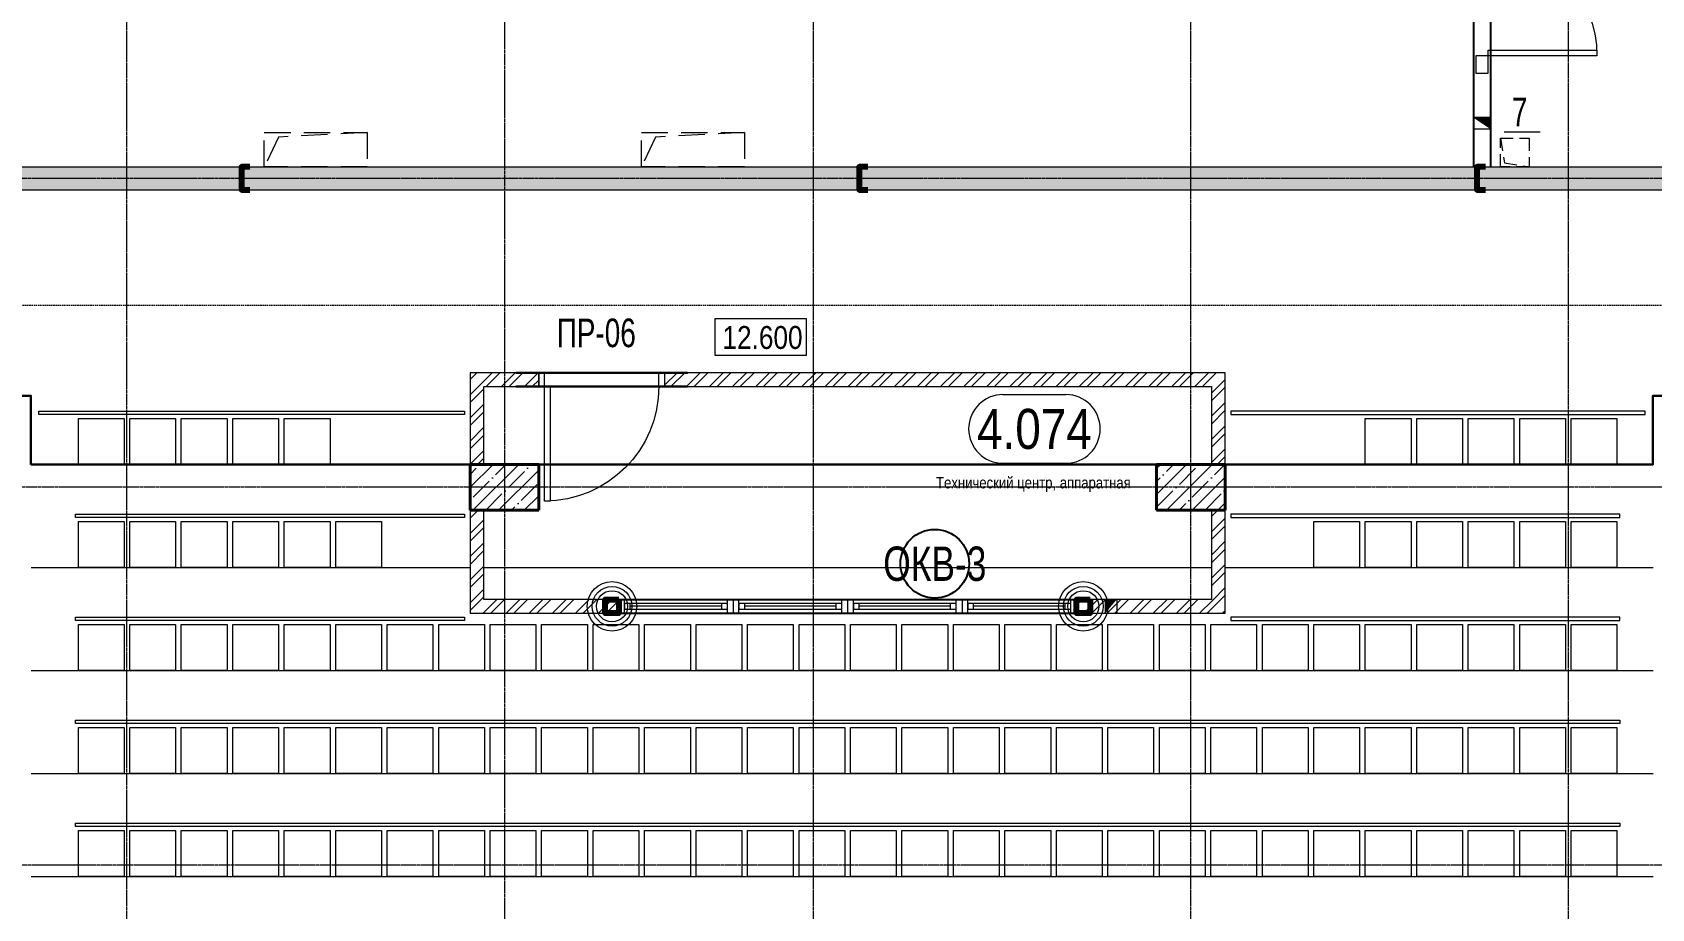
# Model space of a CAD drawing. Header units: millimetres. Extents: x -231292 to 573618, y -153144 to 564035.
# Drawn here: x 128802 to 142957, y 444720 to 452377 of the extents above; entities that cross this region are included whole.
import ezdxf
from ezdxf import colors
from ezdxf.entities.mleader import LeaderData, LeaderLine
from ezdxf.enums import TextEntityAlignment as Align
from ezdxf.math import Vec2, Vec3

# ---------------------------------------------------------------- set-up
doc = ezdxf.new("R2010")
doc.units = ezdxf.units.MM
for name, pattern in [('ADSK_Невидимые', [5, 3, -2]), ('CENTER2', [28.575, 19.05, -3.175, 3.175, -3.175]), ('DASHED', [19.05, 12.7, -6.35]), ('HIDDEN', [9.525, 6.35, -3.175]), ('HIDDEN2', [4.7625, 3.175, -1.5875])]:
    doc.linetypes.add(name, pattern=pattern)
doc.layers.get('0').update_dxf_attribs({"color": 250})
doc.layers.get('Defpoints').update_dxf_attribs({"color": 250})
for name, color, linetype, lineweight in [('АР_Area', 250, 'Continuous', 5), ('АР_Витраж марка', 250, 'Continuous', 9), ('АР_Двери', 250, 'Continuous', 9), ('АР_Двери_витраж', 250, 'Continuous', 9), ('АР_Колонны', 250, 'Continuous', 35), ('АР_ЛК_Ограждения', 250, 'Continuous', 0), ('АР_Мебель', 250, 'Continuous', 5), ('АР_Окна', 250, 'Continuous', 5), ('АР_Отв. марка', 250, 'Continuous', 9), ('АР_Отметка', 7, 'Continuous', 13), ('АР_Разрезы марка', 250, 'Continuous', 13), ('АР_Стены ЖБ', 250, 'Continuous', 35), ('АР_Стены кирпич', 250, 'Continuous', 20), ('АР_Стены ПЕНОблок', 250, 'Continuous', 20), ('АР_Штриховка', 250, 'Continuous', 0), ('КМ_Фахверки', 250, 'Continuous', 80), ('ЛК_Открытая', 250, 'Continuous', 5), ('ОВ_Классы', 250, 'Continuous', 0), ('ОВ_Кондиционирование', 250, 'Continuous', 5), ('РД_Оси_100', 250, 'Continuous', 0), ('РД_проем_инж перемыч_фахверк', 250, 'Continuous', 18)]:
    doc.layers.add(name, color=color, linetype=linetype, lineweight=lineweight)
for name, color, linetype, lineweight, plot in [('АР_Делит', 250, 'Continuous', 0, False), ('РД_Проем', 250, 'Continuous', 0, False), ('РД_проем_инж перемыч_подсчет', 250, 'Continuous', 30, False)]:
    doc.layers.add(name, color=color, linetype=linetype, lineweight=lineweight, plot=plot)
for name, color, linetype in [('РД_Витраж_вн', 250, 'Continuous'), ('РД_Витраж_перегородка', 250, 'Continuous'), ('РД_Перемычка инж проемов', 250, 'Continuous')]:
    doc.layers.add(name, color=color, linetype=linetype)
doc.styles.add('Arial0', font='arial.ttf')
doc.styles.add('Arial_09', font='ARIALN.TTF', dxfattribs={"width": 0.9})
doc.styles.add('Arial_Narrow_08', font='ARIALN.TTF', dxfattribs={"width": 0.8})
doc.styles.add('style1', font='ARIALN.TTF')
doc.styles.add('ккк', font='isocpeur.ttf', dxfattribs={"width": 0.85, "oblique": 15})
pattern_1 = [(45, (50428.77, 366201.75), (-112.2532, 112.2532), []), (45, (50541.02, 366201.75), (-112.2532, 112.2532), [198.4375, -39.6875, 0, -39.6875])]

# ---------------------------------------------------------------- blocks, each defined once
blk = doc.blocks.new('otv пунктир')
at = {"linetype": 'HIDDEN', "ltscale": 0.07}
blk.add_lwpolyline([(0, 0), (0, 1), (1, 1), (1, 0)], close=True, dxfattribs=at)
blk.add_lwpolyline([(0, 1), (0.135, 0.137), (1, 0)], dxfattribs=at)
blk = doc.blocks.new('Ф_пеноблок 200')
at = {"layer": 'КМ_Фахверки'}
blk.add_lwpolyline([(0, -75), (0, 0), (200, 0), (200, -75)], dxfattribs=at)
blk = doc.blocks.new('СОШ_2200_АР_ОСИ_М100_28.05.24')
at = {"layer": 'РД_Оси_100', "linetype": 'CENTER2'}
for p, q in [((79200, -6155), (79200, 139938.679)), ((85200, -6155), (85200, 139938.679)), ((88500, -6155), (88500, 139938.679)), ((91800, -6155), (91800, 139938.679)), ((-5954.958, 84900), (119910, 84900)), ((119910, 82200), (-5954.958, 82200)), ((-5954.958, 78900), (119910, 78900))]:
    blk.add_line(p, q, dxfattribs=at)
blk.add_lwpolyline([(82500, 139938.679), (82500, -6155)], dxfattribs=at)
blk = doc.blocks.new('Отметка_план')
at = {"color": 7}
blk.add_lwpolyline([(0, 0), (10, 0), (10, 4), (0, 4)], close=True, dxfattribs=at)
at = {"style": 'Arial_Narrow_08', "width": 0.8}
blk.add_attdef('OTMG', text='', height=2.5, dxfattribs=at).set_placement((9.06, 0.7), align=Align.RIGHT)
blk = doc.blocks.new('Ф_крпич 120')
at = {"layer": 'АР_Делит', "color": 1}
for radius in [216, 173, 136]:
    blk.add_circle((60, -60), radius, dxfattribs=at)
at = {"layer": 'КМ_Фахверки'}
blk.add_lwpolyline([(0, 0), (120, 0), (120, -120), (0, -120)], close=True, dxfattribs=at)
at = {"layer": 'КМ_Фахверки', "lineweight": 5}
blk.add_lwpolyline([(6, -6), (114, -6), (114, -114), (6, -114)], close=True, dxfattribs=at)
blk = doc.blocks.new('MOK-МаркаПроема инж.')
blk.add_line((-1.33, -1.75), (1.8, -1.75))
at = {"color": 0, "style": 'Arial0', "width": 0.7}
blk.add_attdef('АР-ПРОЕМ:Коробка', text='', height=2.5, dxfattribs=at).set_placement((0, 0), align=Align.MIDDLE)
blk = doc.blocks.new('MOK-МаркаПом_овал_ареал')
for p, q in [((-2.75, 3), (2.75, 3)), ((-2.75, -3), (2.75, -3))]:
    blk.add_line(p, q)
for centre, radius, start, end in [((-2.75, 0), 3, 90, 270), ((2.75, 0), 3, 270, 90), ((-3.75, 0), 3.5, 0, 0.001)]:
    blk.add_arc(centre, radius, start, end)
at = {"color": 0, "style": 'style1'}
blk.add_attdef('АР-ПОМЕЩЕНИЕ:НОМЕР', text='', height=3.5, dxfattribs=at).set_placement((0, 0), align=Align.MIDDLE)
at = {"layer": 'Defpoints', "color": 2, "style": 'style1'}
blk.add_attdef('АР-ПОМЕЩЕНИЕ:НАИМЕНОВАНИЕ', text='', height=1, dxfattribs=at).set_placement((-0.09, -4.81), align=Align.MIDDLE)
blk = doc.blocks.new('МаркаВитража1')
at = {"layer": 'Defpoints'}
blk.add_circle((0, 0), 3, dxfattribs=at)
at = {"color": 0, "linetype": 'ByBlock', "lineweight": -2, "style": 'Arial_09', "width": 0.9}
blk.add_attdef('АР-ОКНО:НАИМЕНОВАНИЕ', text='', height=3, dxfattribs=at).set_placement((0, 0), align=Align.MIDDLE)
blk = doc.blocks.new('MOK-МаркаПеремычки')
at = {"color": 0, "style": 'ккк', "oblique": 15, "width": 0.85}
blk.add_attdef('АР-ПРОЕМ:ПЕРЕМЫЧКА', text='', height=2.5, dxfattribs=at).set_placement((0, 0), align=Align.MIDDLE)

msp = doc.modelspace()

# ---------------------------------------------------------------- hatches: boundary and pattern name
at = {"layer": 'АР_Штриховка', "linetype": 'Continuous', "lineweight": 0}
h = msp.add_hatch(dxfattribs=at)
h.set_pattern_fill('AR-CONC', color=256, angle=45, style=0)
h.set_pattern_definition([(95, (50428.77, 366201.75), (140.09465, 117.55338), [19.05, -209.55]), (40, (50428.77, 366201.75), (-160.01845, 110.17673), [15.24, -167.64058]), (145.45144, (50440.44, 366211.55), (-19.9238, 227.7301), [16.19, -178.09024]), (91.1842, (50392.85, 366237.67), (221.41024, 161.9534), [28.575, -314.325]), (141.63556, (50411.3, 366251.17), (-7.0866, 342.82676), [24.285, -267.1356]), (36.18415, (50392.85, 366237.67), (-7.0866, 342.82676), [22.85997, -251.45973]), (66, (50419.79, 366246.65), (179.51998, 34.89515), [19.05, -209.55]), (11, (50419.79, 366246.65), (-86.53993, 173.9412), [15.24, -167.64]), (116.45144, (50434.75, 366249.56), (92.98005, 208.83634), [16.19, -178.08994]), (82.5, (50428.77, 366201.75), (-57.60547, 61.973414), [0, -165.608, 0, -170.18, 0, -168.275]), (52.5, (50428.77, 366201.75), (-23.58973, 118.087), [0, -97.028, 0, -161.798, 0, -64.135]), (12.5, (50388.716, 366161.7), (99.927863, 91.826196), [0, -63.5, 0, -198.12, 0, -262.89]), (2.5, (50370.76, 366143.74), (86.7639, 122.72239), [0, -82.55, 0, -131.572, 0, -186.69])])
h.paths.add_polyline_path([(121428.768, 451201.753), (121428.768, 451001.753), (121728.768, 451001.753), (121728.768, 451201.753)], flags=0)
h.paths.add_polyline_path([(122978.768, 451201.753), (122978.768, 451001.753), (124178.768, 451001.753), (124178.768, 451201.753)], flags=0)
h.paths.add_polyline_path([(125428.768, 451201.753), (125428.768, 451001.753), (126728.768, 451001.753), (126728.768, 451201.753)], flags=0)
h.paths.add_polyline_path([(151478.768, 451201.753), (151412.101, 451151.753), (151478.768, 451001.753), (151828.768, 451001.753), (151828.768, 451201.753)], flags=0)
h.paths.add_polyline_path([(153078.768, 451201.753), (153078.768, 451001.753), (155628.768, 451001.753), (155828.768, 451201.753)], flags=0)
h.paths.add_polyline_path([(126728.768, 451201.753), (126728.768, 451001.753), (145028.708, 451001.753), (145028.708, 451201.753)], flags=0)
h.paths.add_polyline_path([(145028.708, 451201.753), (145028.708, 451001.753), (146328.768, 451001.753), (146328.768, 451201.753)], flags=0)
h.paths.add_polyline_path([(147578.768, 451201.753), (147578.768, 451001.753), (149378.768, 451001.753), (149378.768, 451201.753)], flags=0)
h.paths.add_polyline_path([(150628.768, 451201.753), (150628.768, 451001.753), (151478.768, 451001.753), (151412.101, 451151.753), (151278.768, 451201.753)], flags=0)
h = msp.add_hatch(dxfattribs=at)
h.set_pattern_fill('ANSI32', color=256, scale=15, angle=-360, style=0)
h.set_pattern_definition([(45, (50428.77, 366201.75), (-101.02788, 101.02788), []), (45, (50496.12, 366201.75), (-101.02788, 101.02788), [])])
h.paths.add_polyline_path([(139108.743, 449281.752), (139228.743, 449401.752), (134328.743, 449401.752), (134328.743, 449281.752)], flags=0)
h.paths.add_polyline_path([(133228.743, 449281.752), (133228.743, 449401.752), (132628.743, 449401.752), (132748.743, 449281.752)], flags=0)
h = msp.add_hatch(dxfattribs=at)
h.set_pattern_fill('ANSI32', color=256, scale=15, angle=-360, style=0)
h.set_pattern_definition([(45, (50428.77, 366201.75), (-101.02788, 101.02788), []), (45, (50496.12, 366201.75), (-101.02788, 101.02788), [])])
h.paths.add_polyline_path([(132748.743, 449281.752), (132628.743, 449401.752), (132628.743, 448601.752), (132748.743, 448601.752)], flags=0)
h = msp.add_hatch(dxfattribs=at)
h.set_pattern_fill('ANSI32', color=256, scale=15, style=0)
h.set_pattern_definition([(45, (50428.77, 366201.75), (-101.02788, 101.02788), []), (45, (50496.12, 366201.75), (-101.02788, 101.02788), [])])
h.paths.add_polyline_path([(139108.743, 448601.752), (139228.743, 448601.752), (139228.743, 449401.752), (139108.743, 449281.752)], flags=0)
at = {"layer": 'АР_Штриховка', "linetype": 'Continuous', "lineweight": 5}
h = msp.add_hatch(dxfattribs=at)
h.set_pattern_fill('ANSI35', color=256, scale=25, style=0)
h.set_pattern_definition(pattern_1)
h.paths.add_polyline_path([(132628.768, 448201.752), (133228.768, 448201.752), (133228.768, 448601.752), (132628.768, 448601.752)], flags=0)
h = msp.add_hatch(dxfattribs=at)
h.set_pattern_fill('ANSI35', color=256, scale=25, style=0)
h.set_pattern_definition(pattern_1)
h.paths.add_polyline_path([(138628.768, 448201.752), (139228.768, 448201.752), (139228.768, 448601.752), (138628.768, 448601.752)], flags=0)
at = {"layer": 'АР_Штриховка', "linetype": 'Continuous', "lineweight": 0}
h = msp.add_hatch(dxfattribs=at)
h.set_pattern_fill('ANSI32', color=256, scale=15, angle=-360, style=0)
h.set_pattern_definition([(45, (50428.77, 366201.75), (-101.02788, 101.02788), []), (45, (50496.12, 366201.75), (-101.02788, 101.02788), [])])
h.paths.add_polyline_path([(132748.768, 448201.749), (132628.768, 448201.752), (132628.743, 447301.752), (132748.746, 447421.752)], flags=0)
h = msp.add_hatch(dxfattribs=at)
h.set_pattern_fill('ANSI32', color=256, scale=15, style=0)
h.set_pattern_definition([(45, (50428.77, 366201.75), (-101.02788, 101.02788), []), (45, (50496.12, 366201.75), (-101.02788, 101.02788), [])])
h.paths.add_polyline_path([(139108.74, 447421.752), (139228.743, 447301.752), (139228.719, 448201.752), (139108.719, 448201.749)], flags=0)
h = msp.add_hatch(dxfattribs=at)
h.set_pattern_fill('ANSI32', color=256, scale=15, style=0)
h.set_pattern_definition([(45, (50428.77, 366201.75), (-101.02788, 101.02788), []), (45, (50496.12, 366201.75), (-101.02788, 101.02788), [])])
h.paths.add_polyline_path([(132748.746, 447421.752), (132628.743, 447301.752), (133928.743, 447301.752), (133928.743, 447421.752)], flags=0)
h.paths.add_polyline_path([(137928.743, 447421.752), (137928.743, 447301.752), (139228.743, 447301.752), (139108.74, 447421.752)], flags=0)
at = {"layer": 'ОВ_Кондиционирование', "linetype": 'Continuous', "lineweight": 5}
for points in [[(141548.768, 451631.753), (141398.768, 451631.753), (141473.768, 451581.753)], [(141548.768, 451531.753), (141548.768, 451631.753), (141473.768, 451581.753)], [(138280.833, 447421.752), (138180.833, 447421.752), (138230.833, 447361.752)], [(138180.833, 447421.752), (138180.833, 447301.752), (138230.833, 447361.752)]]:
    msp.add_hatch(color=256, dxfattribs=at).paths.add_polyline_path(points, flags=0)

# ---------------------------------------------------------------- linework, layer by layer
at = {"layer": 'АР_Двери', "linetype": 'Continuous', "lineweight": 9}
for points in [[(133278.743, 449401.752), (133228.743, 449401.752), (133228.743, 449281.752), (133278.743, 449281.752)], [(133278.743, 449281.752), (133328.743, 449281.752), (133328.743, 448281.752), (133278.743, 448281.752)], [(134278.743, 449401.752), (134328.743, 449401.752), (134328.743, 449281.752), (134278.743, 449281.752)]]:
    msp.add_lwpolyline(points, close=True, dxfattribs=at)
at = {"layer": 'АР_Двери', "linetype": 'Continuous', "lineweight": 9, "extrusion": (0, 0, -1)}
msp.add_arc((-133278.743, 449281.752), 1000, 180, 270, dxfattribs=at)
at = {"layer": 'АР_Двери_витраж', "linetype": 'Continuous', "lineweight": 9}
for points in [[(141418.768, 452171.753), (141418.768, 452021.753), (141528.768, 452021.753), (141528.768, 452171.753)], [(141528.768, 452171.753), (141528.768, 452221.753), (142478.768, 452221.753), (142478.768, 452171.753)]]:
    msp.add_lwpolyline(points, close=True, dxfattribs=at)
at = {"layer": 'АР_Двери_витраж', "linetype": 'Continuous', "lineweight": 9, "extrusion": (0, 0, -1)}
msp.add_arc((-141528.768, 452171.753), 950, 90, 180, dxfattribs=at)
at = {"layer": 'АР_Делит', "lineweight": 30}
msp.add_lwpolyline([(126928.768, 449201.753), (128788.768, 449201.753), (128788.768, 448601.753), (132628.768, 448601.752), (132628.767, 448601.753), (139228.767, 448601.753), (139228.768, 448601.752), (142968.768, 448601.753), (142968.768, 449201.753), (144928.717, 449201.752)], dxfattribs=at)
at = {"layer": 'АР_Колонны', "linetype": 'HIDDEN2', "lineweight": 25}
for p, q in [((132628.768, 448601.752), (133228.768, 448601.752)), ((132628.768, 448201.752), (132628.768, 448601.752)), ((133228.768, 448601.752), (133228.768, 448201.752)), ((138628.768, 448601.752), (139228.768, 448601.752)), ((138628.768, 448201.752), (138628.768, 448601.752)), ((139228.768, 448601.752), (139228.768, 448201.752)), ((133228.768, 448201.752), (132628.768, 448201.752)), ((139228.768, 448201.752), (138628.768, 448201.752))]:
    msp.add_line(p, q, dxfattribs=at)
at = {"layer": 'АР_Колонны', "linetype": 'Continuous', "lineweight": 35}
for p, q in [((133228.768, 448601.752), (132628.768, 448601.752)), ((132628.768, 448601.752), (132628.768, 448201.752)), ((133228.768, 448201.752), (133228.768, 448601.752)), ((139228.768, 448601.752), (138628.768, 448601.752)), ((138628.768, 448601.752), (138628.768, 448201.752)), ((139228.768, 448201.752), (139228.768, 448601.752)), ((132628.768, 448201.752), (133228.768, 448201.752)), ((138628.768, 448201.752), (139228.768, 448201.752))]:
    msp.add_line(p, q, dxfattribs=at)
at = {"layer": 'АР_ЛК_Ограждения', "lineweight": 9}
for points in [[(128857.962, 449066.753), (132578.743, 449066.753), (132578.743, 449036.753), (128857.962, 449036.753)], [(142899.725, 449066.753), (139278.743, 449066.753), (139278.743, 449036.753), (142899.725, 449036.753)], [(129178.768, 448166.753), (132578.743, 448166.753), (132578.743, 448136.753), (129178.768, 448136.753)], [(142678.768, 448166.753), (139278.72, 448166.745), (139278.72, 448136.745), (142678.768, 448136.753)], [(129178.768, 447266.753), (132578.743, 447266.753), (132578.743, 447236.753), (129178.768, 447236.753)], [(142678.768, 447266.753), (139278.72, 447266.745), (139278.72, 447236.745), (142678.768, 447236.753)], [(129178.768, 446366.753), (142678.768, 446366.753), (142678.768, 446336.753), (129178.768, 446336.753)], [(129178.768, 445466.753), (142678.768, 445466.753), (142678.768, 445436.753), (129178.768, 445436.753)]]:
    msp.add_lwpolyline(points, close=True, dxfattribs=at)
at = {"layer": 'АР_Мебель'}
for points in [[(129203.768, 449001.753), (129603.768, 449001.753), (129603.768, 448601.753), (129203.768, 448601.753)], [(129653.768, 449001.753), (130053.768, 449001.753), (130053.768, 448601.753), (129653.768, 448601.753)], [(130103.768, 449001.753), (130503.768, 449001.753), (130503.768, 448601.753), (130103.768, 448601.753)], [(130553.768, 449001.753), (130953.768, 449001.753), (130953.768, 448601.753), (130553.768, 448601.753)], [(131003.768, 449001.753), (131403.768, 449001.753), (131403.768, 448601.753), (131003.768, 448601.753)], [(140453.768, 449001.753), (140853.768, 449001.753), (140853.768, 448601.753), (140453.768, 448601.753)], [(140903.768, 449001.753), (141303.768, 449001.753), (141303.768, 448601.753), (140903.768, 448601.753)], [(141353.768, 449001.753), (141753.768, 449001.753), (141753.768, 448601.753), (141353.768, 448601.753)], [(141803.768, 449001.753), (142203.768, 449001.753), (142203.768, 448601.753), (141803.768, 448601.753)], [(142253.768, 449001.753), (142653.768, 449001.753), (142653.768, 448601.753), (142253.768, 448601.753)], [(129203.768, 448101.753), (129603.768, 448101.753), (129603.768, 447701.753), (129203.768, 447701.753)], [(129653.768, 448101.753), (130053.768, 448101.753), (130053.768, 447701.753), (129653.768, 447701.753)], [(130103.768, 448101.753), (130503.768, 448101.753), (130503.768, 447701.753), (130103.768, 447701.753)], [(130553.768, 448101.753), (130953.768, 448101.753), (130953.768, 447701.753), (130553.768, 447701.753)], [(131003.768, 448101.753), (131403.768, 448101.753), (131403.768, 447701.753), (131003.768, 447701.753)], [(131453.768, 448101.753), (131853.768, 448101.753), (131853.768, 447701.753), (131453.768, 447701.753)], [(140003.768, 448101.753), (140403.768, 448101.753), (140403.768, 447701.753), (140003.768, 447701.753)], [(140453.768, 448101.753), (140853.768, 448101.753), (140853.768, 447701.753), (140453.768, 447701.753)], [(140903.768, 448101.753), (141303.768, 448101.753), (141303.768, 447701.753), (140903.768, 447701.753)], [(141353.768, 448101.753), (141753.768, 448101.753), (141753.768, 447701.753), (141353.768, 447701.753)], [(141803.768, 448101.753), (142203.768, 448101.753), (142203.768, 447701.753), (141803.768, 447701.753)], [(142253.768, 448101.753), (142653.768, 448101.753), (142653.768, 447701.753), (142253.768, 447701.753)], [(129203.768, 447201.753), (129603.768, 447201.753), (129603.768, 446801.753), (129203.768, 446801.753)], [(129653.768, 447201.753), (130053.768, 447201.753), (130053.768, 446801.753), (129653.768, 446801.753)], [(130103.768, 447201.753), (130503.768, 447201.753), (130503.768, 446801.753), (130103.768, 446801.753)], [(130553.768, 447201.753), (130953.768, 447201.753), (130953.768, 446801.753), (130553.768, 446801.753)], [(131003.768, 447201.753), (131403.768, 447201.753), (131403.768, 446801.753), (131003.768, 446801.753)], [(131453.768, 447201.753), (131853.768, 447201.753), (131853.768, 446801.753), (131453.768, 446801.753)], [(131903.768, 447201.753), (132303.768, 447201.753), (132303.768, 446801.753), (131903.768, 446801.753)], [(132353.768, 447201.753), (132753.768, 447201.753), (132753.768, 446801.753), (132353.768, 446801.753)], [(132803.768, 447201.753), (133203.768, 447201.753), (133203.768, 446801.753), (132803.768, 446801.753)], [(133253.768, 447201.753), (133653.768, 447201.753), (133653.768, 446801.753), (133253.768, 446801.753)], [(133703.768, 447201.753), (134103.768, 447201.753), (134103.768, 446801.753), (133703.768, 446801.753)], [(134153.768, 447201.753), (134553.768, 447201.753), (134553.768, 446801.753), (134153.768, 446801.753)], [(134603.768, 447201.753), (135003.768, 447201.753), (135003.768, 446801.753), (134603.768, 446801.753)], [(135053.768, 447201.753), (135453.768, 447201.753), (135453.768, 446801.753), (135053.768, 446801.753)], [(135503.768, 447201.753), (135903.768, 447201.753), (135903.768, 446801.753), (135503.768, 446801.753)], [(135953.768, 447201.753), (136353.768, 447201.753), (136353.768, 446801.753), (135953.768, 446801.753)], [(136403.768, 447201.753), (136803.768, 447201.753), (136803.768, 446801.753), (136403.768, 446801.753)], [(136853.768, 447201.753), (137253.768, 447201.753), (137253.768, 446801.753), (136853.768, 446801.753)], [(137303.768, 447201.753), (137703.768, 447201.753), (137703.768, 446801.753), (137303.768, 446801.753)], [(137753.768, 447201.753), (138153.768, 447201.753), (138153.768, 446801.753), (137753.768, 446801.753)], [(138203.768, 447201.753), (138603.768, 447201.753), (138603.768, 446801.753), (138203.768, 446801.753)], [(138653.768, 447201.753), (139053.768, 447201.753), (139053.768, 446801.753), (138653.768, 446801.753)], [(139103.768, 447201.753), (139503.768, 447201.753), (139503.768, 446801.753), (139103.768, 446801.753)], [(139553.768, 447201.753), (139953.768, 447201.753), (139953.768, 446801.753), (139553.768, 446801.753)], [(140003.768, 447201.753), (140403.768, 447201.753), (140403.768, 446801.753), (140003.768, 446801.753)], [(140453.768, 447201.753), (140853.768, 447201.753), (140853.768, 446801.753), (140453.768, 446801.753)], [(140903.768, 447201.753), (141303.768, 447201.753), (141303.768, 446801.753), (140903.768, 446801.753)], [(141353.768, 447201.753), (141753.768, 447201.753), (141753.768, 446801.753), (141353.768, 446801.753)], [(141803.768, 447201.753), (142203.768, 447201.753), (142203.768, 446801.753), (141803.768, 446801.753)], [(142253.768, 447201.753), (142653.768, 447201.753), (142653.768, 446801.753), (142253.768, 446801.753)], [(129203.768, 446301.753), (129603.768, 446301.753), (129603.768, 445901.753), (129203.768, 445901.753)], [(129653.768, 446301.753), (130053.768, 446301.753), (130053.768, 445901.753), (129653.768, 445901.753)], [(130103.768, 446301.753), (130503.768, 446301.753), (130503.768, 445901.753), (130103.768, 445901.753)], [(130553.768, 446301.753), (130953.768, 446301.753), (130953.768, 445901.753), (130553.768, 445901.753)], [(131003.768, 446301.753), (131403.768, 446301.753), (131403.768, 445901.753), (131003.768, 445901.753)], [(131453.768, 446301.753), (131853.768, 446301.753), (131853.768, 445901.753), (131453.768, 445901.753)], [(131903.768, 446301.753), (132303.768, 446301.753), (132303.768, 445901.753), (131903.768, 445901.753)], [(132353.768, 446301.753), (132753.768, 446301.753), (132753.768, 445901.753), (132353.768, 445901.753)], [(132803.768, 446301.753), (133203.768, 446301.753), (133203.768, 445901.753), (132803.768, 445901.753)], [(133253.768, 446301.753), (133653.768, 446301.753), (133653.768, 445901.753), (133253.768, 445901.753)], [(133703.768, 446301.753), (134103.768, 446301.753), (134103.768, 445901.753), (133703.768, 445901.753)], [(134153.768, 446301.753), (134553.768, 446301.753), (134553.768, 445901.753), (134153.768, 445901.753)], [(134603.768, 446301.753), (135003.768, 446301.753), (135003.768, 445901.753), (134603.768, 445901.753)], [(135053.768, 446301.753), (135453.768, 446301.753), (135453.768, 445901.753), (135053.768, 445901.753)], [(135503.768, 446301.753), (135903.768, 446301.753), (135903.768, 445901.753), (135503.768, 445901.753)], [(135953.768, 446301.753), (136353.768, 446301.753), (136353.768, 445901.753), (135953.768, 445901.753)], [(136403.768, 446301.753), (136803.768, 446301.753), (136803.768, 445901.753), (136403.768, 445901.753)], [(136853.768, 446301.753), (137253.768, 446301.753), (137253.768, 445901.753), (136853.768, 445901.753)], [(137303.768, 446301.753), (137703.768, 446301.753), (137703.768, 445901.753), (137303.768, 445901.753)], [(137753.768, 446301.753), (138153.768, 446301.753), (138153.768, 445901.753), (137753.768, 445901.753)], [(138203.768, 446301.753), (138603.768, 446301.753), (138603.768, 445901.753), (138203.768, 445901.753)], [(138653.768, 446301.753), (139053.768, 446301.753), (139053.768, 445901.753), (138653.768, 445901.753)], [(139103.768, 446301.753), (139503.768, 446301.753), (139503.768, 445901.753), (139103.768, 445901.753)], [(139553.768, 446301.753), (139953.768, 446301.753), (139953.768, 445901.753), (139553.768, 445901.753)], [(140003.768, 446301.753), (140403.768, 446301.753), (140403.768, 445901.753), (140003.768, 445901.753)], [(140453.768, 446301.753), (140853.768, 446301.753), (140853.768, 445901.753), (140453.768, 445901.753)], [(140903.768, 446301.753), (141303.768, 446301.753), (141303.768, 445901.753), (140903.768, 445901.753)], [(141353.768, 446301.753), (141753.768, 446301.753), (141753.768, 445901.753), (141353.768, 445901.753)], [(141803.768, 446301.753), (142203.768, 446301.753), (142203.768, 445901.753), (141803.768, 445901.753)], [(142253.768, 446301.753), (142653.768, 446301.753), (142653.768, 445901.753), (142253.768, 445901.753)], [(129203.768, 445401.753), (129603.768, 445401.753), (129603.768, 445001.753), (129203.768, 445001.753)], [(129653.768, 445401.753), (130053.768, 445401.753), (130053.768, 445001.753), (129653.768, 445001.753)], [(130103.768, 445401.753), (130503.768, 445401.753), (130503.768, 445001.753), (130103.768, 445001.753)], [(130553.768, 445401.753), (130953.768, 445401.753), (130953.768, 445001.753), (130553.768, 445001.753)], [(131003.768, 445401.753), (131403.768, 445401.753), (131403.768, 445001.753), (131003.768, 445001.753)], [(131453.768, 445401.753), (131853.768, 445401.753), (131853.768, 445001.753), (131453.768, 445001.753)], [(131903.768, 445401.753), (132303.768, 445401.753), (132303.768, 445001.753), (131903.768, 445001.753)], [(132353.768, 445401.753), (132753.768, 445401.753), (132753.768, 445001.753), (132353.768, 445001.753)], [(132803.768, 445401.753), (133203.768, 445401.753), (133203.768, 445001.753), (132803.768, 445001.753)], [(133253.768, 445401.753), (133653.768, 445401.753), (133653.768, 445001.753), (133253.768, 445001.753)], [(133703.768, 445401.753), (134103.768, 445401.753), (134103.768, 445001.753), (133703.768, 445001.753)], [(134153.768, 445401.753), (134553.768, 445401.753), (134553.768, 445001.753), (134153.768, 445001.753)], [(134603.768, 445401.753), (135003.768, 445401.753), (135003.768, 445001.753), (134603.768, 445001.753)], [(135053.768, 445401.753), (135453.768, 445401.753), (135453.768, 445001.753), (135053.768, 445001.753)], [(135503.768, 445401.753), (135903.768, 445401.753), (135903.768, 445001.753), (135503.768, 445001.753)], [(135953.768, 445401.753), (136353.768, 445401.753), (136353.768, 445001.753), (135953.768, 445001.753)], [(136403.768, 445401.753), (136803.768, 445401.753), (136803.768, 445001.753), (136403.768, 445001.753)], [(136853.768, 445401.753), (137253.768, 445401.753), (137253.768, 445001.753), (136853.768, 445001.753)], [(137303.768, 445401.753), (137703.768, 445401.753), (137703.768, 445001.753), (137303.768, 445001.753)], [(137753.768, 445401.753), (138153.768, 445401.753), (138153.768, 445001.753), (137753.768, 445001.753)], [(138203.768, 445401.753), (138603.768, 445401.753), (138603.768, 445001.753), (138203.768, 445001.753)], [(138653.768, 445401.753), (139053.768, 445401.753), (139053.768, 445001.753), (138653.768, 445001.753)], [(139103.768, 445401.753), (139503.768, 445401.753), (139503.768, 445001.753), (139103.768, 445001.753)], [(139553.768, 445401.753), (139953.768, 445401.753), (139953.768, 445001.753), (139553.768, 445001.753)], [(140003.768, 445401.753), (140403.768, 445401.753), (140403.768, 445001.753), (140003.768, 445001.753)], [(140453.768, 445401.753), (140853.768, 445401.753), (140853.768, 445001.753), (140453.768, 445001.753)], [(140903.768, 445401.753), (141303.768, 445401.753), (141303.768, 445001.753), (140903.768, 445001.753)], [(141353.768, 445401.753), (141753.768, 445401.753), (141753.768, 445001.753), (141353.768, 445001.753)], [(141803.768, 445401.753), (142203.768, 445401.753), (142203.768, 445001.753), (141803.768, 445001.753)], [(142253.768, 445401.753), (142653.768, 445401.753), (142653.768, 445001.753), (142253.768, 445001.753)]]:
    msp.add_lwpolyline(points, close=True, dxfattribs=at)
at = {"layer": 'АР_Окна', "linetype": 'Continuous', "lineweight": 5}
for p, q in [((134928.743, 447421.752), (133928.743, 447421.752)), ((134928.743, 447301.752), (133928.743, 447301.752)), ((134028.743, 447336.752), (134028.743, 447386.752)), ((134828.743, 447361.752), (134028.743, 447361.752)), ((134828.743, 447336.752), (134828.743, 447386.752)), ((135928.743, 447421.752), (134928.743, 447421.752)), ((135928.743, 447301.752), (134928.743, 447301.752)), ((135028.743, 447336.752), (135028.743, 447386.752)), ((135828.743, 447361.752), (135028.743, 447361.752)), ((135828.743, 447336.752), (135828.743, 447386.752)), ((136928.743, 447421.752), (135928.743, 447421.752)), ((136928.743, 447301.752), (135928.743, 447301.752)), ((136028.743, 447336.752), (136028.743, 447386.752)), ((136828.743, 447361.752), (136028.743, 447361.752)), ((136828.743, 447336.752), (136828.743, 447386.752)), ((137928.743, 447421.752), (136928.743, 447421.752)), ((137928.743, 447301.752), (136928.743, 447301.752)), ((137028.743, 447336.752), (137028.743, 447386.752)), ((137828.743, 447361.752), (137028.743, 447361.752)), ((137828.743, 447336.752), (137828.743, 447386.752))]:
    msp.add_line(p, q, dxfattribs=at)
for points in [[(133978.743, 447421.752), (133928.743, 447421.752), (133928.743, 447301.752), (133978.743, 447301.752)], [(134878.743, 447336.752), (134878.743, 447386.752), (133978.743, 447386.752), (133978.743, 447336.752)], [(134878.743, 447421.752), (134928.743, 447421.752), (134928.743, 447301.752), (134878.743, 447301.752)], [(134978.743, 447421.752), (134928.743, 447421.752), (134928.743, 447301.752), (134978.743, 447301.752)], [(135878.743, 447336.752), (135878.743, 447386.752), (134978.743, 447386.752), (134978.743, 447336.752)], [(135878.743, 447421.752), (135928.743, 447421.752), (135928.743, 447301.752), (135878.743, 447301.752)], [(135978.743, 447421.752), (135928.743, 447421.752), (135928.743, 447301.752), (135978.743, 447301.752)], [(136878.743, 447336.752), (136878.743, 447386.752), (135978.743, 447386.752), (135978.743, 447336.752)], [(136878.743, 447421.752), (136928.743, 447421.752), (136928.743, 447301.752), (136878.743, 447301.752)], [(136978.743, 447421.752), (136928.743, 447421.752), (136928.743, 447301.752), (136978.743, 447301.752)], [(137878.743, 447336.752), (137878.743, 447386.752), (136978.743, 447386.752), (136978.743, 447336.752)], [(137878.743, 447421.752), (137928.743, 447421.752), (137928.743, 447301.752), (137878.743, 447301.752)]]:
    msp.add_lwpolyline(points, close=True, dxfattribs=at)
at = {"layer": 'АР_Разрезы марка', "linetype": 'DASHED', "lineweight": 0}
msp.add_line((168773.589, 449991.222), (47909.875, 449991.222), dxfattribs=at)
at = {"layer": 'АР_Стены ЖБ', "linetype": 'Continuous', "lineweight": 40}
for p, q in [((133228.768, 448601.752), (132628.768, 448601.752)), ((132628.768, 448601.752), (132628.768, 448201.752)), ((133228.768, 448201.752), (133228.768, 448601.752)), ((139228.768, 448601.752), (138628.768, 448601.752)), ((138628.768, 448601.752), (138628.768, 448201.752)), ((139228.768, 448201.752), (139228.768, 448601.752)), ((132628.768, 448201.752), (133228.768, 448201.752)), ((138628.768, 448201.752), (139228.768, 448201.752))]:
    msp.add_line(p, q, dxfattribs=at)
at = {"layer": 'АР_Стены кирпич', "linetype": 'Continuous', "lineweight": 20}
for p, q in [((133228.743, 449401.752), (132628.743, 449401.752)), ((132628.743, 449401.752), (132628.743, 448601.752)), ((132748.743, 449281.752), (133228.743, 449281.752)), ((132748.743, 448601.752), (132748.743, 449281.752)), ((133228.743, 449281.752), (133228.743, 449401.752)), ((139228.743, 449401.752), (134328.743, 449401.752)), ((134328.743, 449401.752), (134328.743, 449281.752)), ((134328.743, 449281.752), (139108.743, 449281.752)), ((139108.743, 449281.752), (139108.743, 448601.752)), ((139228.743, 448601.752), (139228.743, 449401.752)), ((132628.743, 448601.752), (132748.743, 448601.752)), ((139108.743, 448601.752), (139228.743, 448601.752)), ((132628.768, 448201.752), (132628.743, 447301.752)), ((132748.768, 448201.749), (132628.768, 448201.752)), ((132748.746, 447421.752), (132748.768, 448201.749)), ((139228.719, 448201.752), (139108.719, 448201.749)), ((139108.719, 448201.749), (139108.74, 447421.752)), ((139228.743, 447301.752), (139228.719, 448201.752)), ((132628.743, 447301.752), (133928.743, 447301.752)), ((133928.743, 447421.752), (132748.746, 447421.752)), ((133928.743, 447301.752), (133928.743, 447421.752)), ((137928.743, 447421.752), (137928.743, 447301.752)), ((139108.74, 447421.752), (137928.743, 447421.752)), ((137928.743, 447301.752), (139228.743, 447301.752))]:
    msp.add_line(p, q, dxfattribs=at)
at = {"layer": 'АР_Стены кирпич', "linetype": 'ADSK_Невидимые', "lineweight": 0}
msp.add_lwpolyline([(137928.743, 447301.752), (137928.743, 447421.752), (133928.743, 447421.752), (133928.743, 447301.752)], close=True, dxfattribs=at)
at = {"layer": 'АР_Стены ПЕНОблок', "linetype": 'Continuous', "lineweight": 20}
for p, q in [((126728.768, 451201.753), (146328.768, 451201.753)), ((125428.768, 451001.753), (145028.708, 451001.753))]:
    msp.add_line(p, q, dxfattribs=at)
at = {"layer": 'ЛК_Открытая'}
for points in [[(128789.796, 448601.752), (132628.743, 448601.752)], [(139228.768, 448601.752), (142969.796, 448601.752)], [(128789.796, 447701.752), (132628.754, 447701.752)], [(139228.732, 447701.651), (142969.796, 447701.752)], [(128789.796, 446801.752), (142969.796, 446801.752)], [(128789.796, 445901.752), (142969.796, 445901.752)], [(128789.796, 445001.752), (142969.796, 445001.752)]]:
    msp.add_lwpolyline(points, dxfattribs=at)
at = {"layer": 'ЛК_Открытая', "linetype": 'HIDDEN', "ltscale": 0.5}
for points in [[(133228.768, 448601.741), (138628.768, 448601.741)], [(132748.754, 447701.749), (139108.732, 447701.922)]]:
    msp.add_lwpolyline(points, dxfattribs=at)
at = {"layer": 'ОВ_Кондиционирование', "linetype": 'Continuous', "lineweight": 9}
for p, q in [((141398.768, 451631.753), (141398.768, 451531.753)), ((141548.768, 451631.753), (141398.768, 451631.753)), ((141548.768, 451631.753), (141548.768, 451531.753)), ((141548.768, 451531.753), (141398.768, 451531.753)), ((138180.833, 447421.752), (138280.833, 447421.752)), ((138180.833, 447421.752), (138180.833, 447301.752)), ((138180.833, 447301.752), (138280.833, 447301.752)), ((138280.833, 447421.752), (138280.833, 447301.752))]:
    msp.add_line(p, q, dxfattribs=at)
at = {"layer": 'РД_Витраж_вн', "linetype": 'Continuous', "lineweight": -3}
for p, q in [((133928.743, 447421.752), (137928.743, 447421.752)), ((133928.743, 447301.752), (137928.743, 447301.752))]:
    msp.add_line(p, q, dxfattribs=at)
at = {"layer": 'РД_Витраж_перегородка', "linetype": 'Continuous', "lineweight": -3}
for p, q in [((141398.768, 456751.753), (141398.768, 451201.753)), ((141548.768, 456751.753), (141548.768, 451201.753))]:
    msp.add_line(p, q, dxfattribs=at)
at = {"layer": 'РД_Проем', "linetype": 'Continuous', "lineweight": 0}
for p, q in [((134328.743, 449401.752), (133228.743, 449401.752)), ((134328.743, 449281.752), (133228.743, 449281.752)), ((133928.743, 447421.752), (137928.743, 447421.752)), ((133928.743, 447301.752), (137928.743, 447301.752))]:
    msp.add_line(p, q, dxfattribs=at)
at = {"layer": 'РД_проем_инж перемыч_подсчет', "linetype": 'Continuous', "lineweight": 30}
for p, q in [((133028.743, 449401.752), (134528.743, 449401.752)), ((133028.743, 449281.752), (134528.743, 449281.752))]:
    msp.add_line(p, q, dxfattribs=at)
at = {"layer": 'РД_проем_инж перемыч_фахверк', "linetype": 'Continuous', "lineweight": 18}
for p, q in [((137953.743, 447421.752), (133953.743, 447421.752)), ((137953.743, 447301.752), (133953.743, 447301.752))]:
    msp.add_line(p, q, dxfattribs=at)

# ---------------------------------------------------------------- block references
at = {"layer": 'АР_Area', "linetype": 'Continuous', "lineweight": 5, "xscale": 100, "yscale": 100, "zscale": 100}
msp.add_blockref('MOK-МаркаПом_овал_ареал', (137561.505, 448911.935), dxfattribs=at).add_auto_attribs({'АР-ПОМЕЩЕНИЕ:НОМЕР': '4.074', 'АР-ПОМЕЩЕНИЕ:НАИМЕНОВАНИЕ': 'Технический центр, аппаратная'})
at = {"layer": 'АР_Витраж марка', "linetype": 'Continuous', "lineweight": 9, "xscale": 100, "yscale": 100, "zscale": 100}
msp.add_blockref('МаркаВитража1', (136690.558, 447734.074), dxfattribs=at).add_auto_attribs({'АР-ОКНО:НАИМЕНОВАНИЕ': 'ОКВ-3'})
at = {"layer": 'АР_Отв. марка', "linetype": 'Continuous', "lineweight": 9, "xscale": 100, "yscale": 100, "zscale": 100}
msp.add_blockref('MOK-МаркаПроема инж.', (141802.101, 451681.407, 580), dxfattribs=at).add_auto_attribs({'АР-ПРОЕМ:Коробка': '7'})
at = {"layer": 'АР_Отметка'}
ref = msp.add_blockref('Отметка_план', (134768.817, 449554.918), dxfattribs=dict(at, xscale=80, yscale=80, zscale=80))
ref.add_attrib('OTMG', '12.600', dxfattribs={"layer": '0', "color": 0, "height": 200, "style": 'style1'}).set_placement((135534.751, 449810.771), align=Align.TOP_RIGHT)
at = {"layer": 'КМ_Фахверки', "xscale": -1, "rotation": 90}
for p in [(130628.768, 451201.753), (136028.768, 451201.753), (141428.738, 451201.753)]:
    msp.add_blockref('Ф_пеноблок 200', p, dxfattribs=at)
at = {"layer": 'КМ_Фахверки', "rotation": 270}
for p in [(133928.743, 447421.752), (138048.743, 447421.752)]:
    msp.add_blockref('Ф_крпич 120', p, dxfattribs=at)
at = {"layer": 'ОВ_Классы', "xscale": 300, "yscale": 900, "rotation": 270}
for p in [(130828.768, 451501.753), (134127.07, 451501.753)]:
    msp.add_blockref('otv пунктир', p, dxfattribs=at)
at = {"layer": 'ОВ_Классы', "xscale": 250, "yscale": 250}
msp.add_blockref('otv пунктир', (141635.942, 451201.847), dxfattribs=at)
at = {"layer": 'РД_Оси_100'}
msp.add_blockref('СОШ_2200_АР_ОСИ_М100_28.05.24', (50428.768, 366201.753), dxfattribs=at)
at = {"layer": 'РД_Перемычка инж проемов', "linetype": 'Continuous', "lineweight": -3}
ref = msp.add_blockref('MOK-МаркаПеремычки', (133731.039, 449751.283, 200), dxfattribs=dict(at, xscale=100, yscale=100, zscale=100))
ref.add_attrib('АР-ПРОЕМ:ПЕРЕМЫЧКА', 'ПР-06', dxfattribs={"layer": '0', "color": 0, "height": 250, "style": 'Arial0', "width": 0.7}).set_placement((133731.039, 449751.283, 200), align=Align.MIDDLE)

# ---------------------------------------------------------------- leaders
at = {"layer": 'АР_Делит'}
ml = msp.add_multileader_mtext('Standard', dxfattribs=at)
ml.set_content('предусмотреть лорбик_файерборд по мет.каркасу  от ФГ-15 до покрытия фермы/перекрытия', color=256, style='style1')
ml.set_leader_properties(color=256)
ml.build(insert=Vec2(0, 0))
ml.multileader.update_dxf_attribs({"has_dogleg": 0, "text_left_attachment_type": 6, "text_right_attachment_type": 6, "arrow_head_size": 500, "scale": 100})
ctx = ml.context
ctx.base_point, ctx.scale, ctx.char_height, ctx.arrow_head_size, ctx.landing_gap_size, ctx.plane_origin, ctx.plane_x_axis, ctx.plane_y_axis = Vec3(88386.092, 448523.465), 100, 300, 500, 50, Vec3(70706.091, 432922.418), Vec3(1, 0.00000001), Vec3(-0.00000001, 1)
ctx.left_attachment, ctx.right_attachment = 6, 6
notes = []
notes.append((ctx, [(1, (1, 1, 0), (88378.092, 448523.465), (1, 0.00000001), 8, [(0, [(97778.767, 450771.753)], 0, []), (1, [(62578.768, 519067.753)], 0, [])])]))
ctx.mtext.insert, ctx.mtext.text_direction, ctx.mtext.rotation, ctx.mtext.width, ctx.mtext.defined_height, ctx.mtext.flow_direction = Vec3(88436.092, 448906.753), Vec3(1, 0.00000001), 0.00000001, 4538.94863, 395.157, 5
ml = msp.add_multileader_mtext('Standard', dxfattribs=at)
ml.set_content('перегородка 125 мм ГВЛ(файерборд)', color=256, style='style1')
ml.set_leader_properties(color=256)
ml.build(insert=Vec2(0, 0))
ml.multileader.update_dxf_attribs({"has_dogleg": 0, "text_left_attachment_type": 6, "text_right_attachment_type": 6, "arrow_head_size": 100, "scale": 100})
ctx = ml.context
ctx.base_point, ctx.scale, ctx.char_height, ctx.arrow_head_size, ctx.landing_gap_size, ctx.plane_origin, ctx.plane_x_axis, ctx.plane_y_axis = Vec3(97625.177, 450390.662), 100, 150, 100, 50, Vec3(89851.833, 436575.222), Vec3(1, 0.00000001), Vec3(-0.00000001, 1)
ctx.left_attachment, ctx.right_attachment = 6, 6
notes.append((ctx, [(0, (1, 1, 0), (100120.64, 450390.662), (-1, -0.00000001), 800, [(1, [(100968.382, 450901.753)], 0, [])])]))
ctx.mtext.insert, ctx.mtext.text_direction, ctx.mtext.rotation, ctx.mtext.width, ctx.mtext.flow_direction = Vec3(97675.074, 450584.762), Vec3(1, 0.00000001), 0.00000001, 1711.87802, 5
at = {"layer": 'АР_Делит', "lineweight": 0}
ml = msp.add_multileader_mtext('Standard', dxfattribs=at)
ml.set_content('зашивка согласно дизайн-проекту', color=256, style='style1')
ml.set_leader_properties(color=256)
ml.build(insert=Vec2(0, 0))
ml.multileader.update_dxf_attribs({"has_dogleg": 0, "text_left_attachment_type": 6, "text_right_attachment_type": 6, "arrow_head_size": 500, "scale": 100})
ctx = ml.context
ctx.base_point, ctx.scale, ctx.char_height, ctx.arrow_head_size, ctx.landing_gap_size, ctx.plane_origin, ctx.plane_x_axis, ctx.plane_y_axis = Vec3(117461.296, 448613.626), 100, 300, 500, 50, Vec3(107296.696, 447928.239), Vec3(1, 0.00000001), Vec3(-0.00000001, 1)
ctx.left_attachment, ctx.right_attachment = 6, 6
notes.append((ctx, [(1, (1, 1, 0), (117453.296, 448613.626), (1, 0.00000001), 8, [(0, [(116337.975, 449328.575)], 0, [])])]))
ctx.mtext.insert, ctx.mtext.text_direction, ctx.mtext.rotation, ctx.mtext.width, ctx.mtext.defined_height, ctx.mtext.flow_direction = Vec3(117511.296, 449001.825), Vec3(1, 0.00000001), 0.00000001, 4538.94863, 395.157, 5
for ctx, leaders in notes:
    for number, flags, end, landing, length, lines in leaders:
        leader = LeaderData()
        leader.index, (leader.has_last_leader_line, leader.has_dogleg_vector, leader.attachment_direction) = number, flags
        leader.last_leader_point, leader.dogleg_vector, leader.dogleg_length = Vec3(end), Vec3(landing), length
        for number, points, colour, breaks in lines:
            line = LeaderLine()
            line.index, line.vertices, line.color, line.breaks = number, Vec3.list(points), colors.encode_raw_color(colour), breaks
            leader.lines.append(line)
        ctx.leaders.append(leader)

doc.saveas('drawing.dxf')
